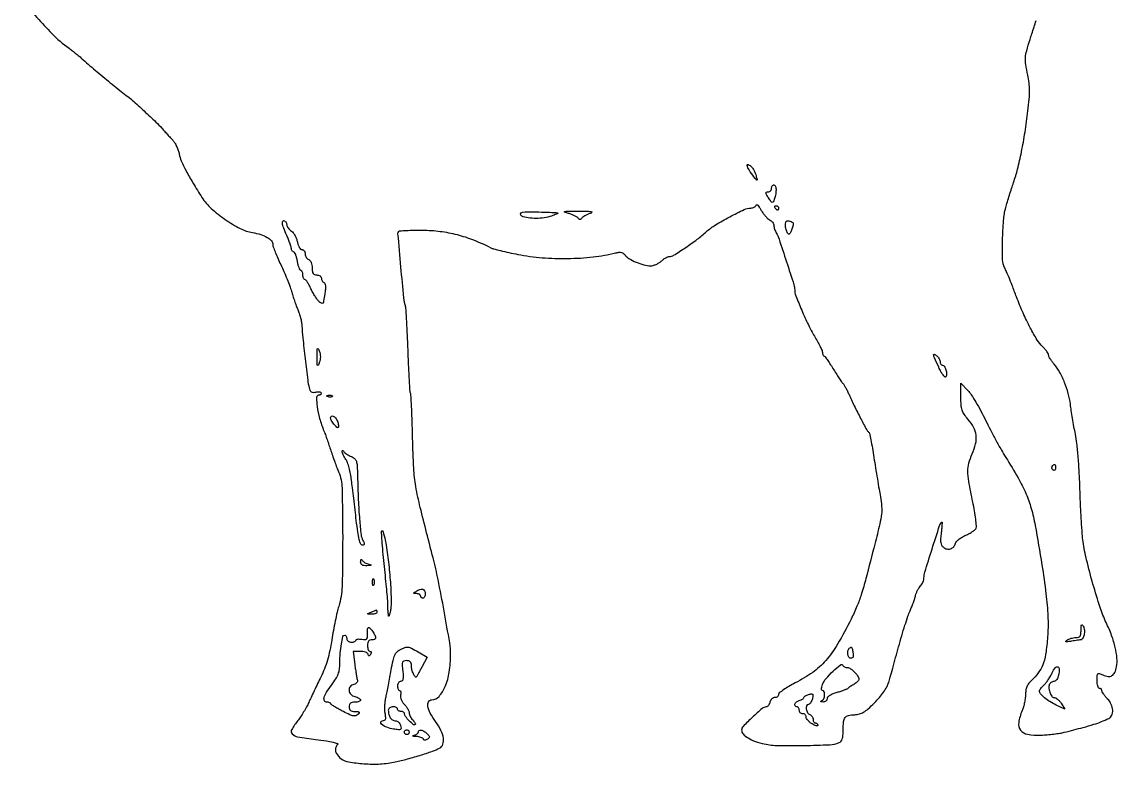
# Model space of a CAD drawing. Extents: x 0 to 622, y 0 to 643.
# Drawn here: x 147.3 to 621.6, y 0.2 to 321.6 of the extents above; entities that cross this region are included whole.
import ezdxf

# ---------------------------------------------------------------- set-up
doc = ezdxf.new("R2010")
doc.units = 0

msp = doc.modelspace()

# ---------------------------------------------------------------- linework, layer by layer
msp.add_lwpolyline([(147.4662, 330.581624, 0.008441), (160.238383, 316.635836, 0.049928), (167.719338, 310.171308, -0.011109), (169.160664, 309.109146, -0.006522), (170.839347, 307.778255, -0.006521), (172.483883, 306.403084, -0.011041), (173.819874, 305.203739, 0.014119), (176.733031, 302.620744, 0.001807), (183.163415, 297.275029, 0.00169), (189.652981, 291.95643, 0.016171), (192.5, 289.78836, -0.02816), (195.059499, 287.740514, -0.003651), (200.238868, 283.026414, -0.003988), (205.339106, 278.239857, -0.022579), (207.917499, 275.548634, 0.002901), (209.061216, 274.256758, 0.002027), (210.36517, 272.812813, 0.002044), (211.62643, 271.438805, 0.00425), (212.623506, 270.379673, -0.054172), (213.48771, 269.255731, -0.02785), (214.327011, 267.688129, -0.027313), (215.019676, 265.960298, -0.036897), (215.440727, 264.331039, 0.058779), (216.342427, 261.380157, 0.017274), (218.399382, 257.105873, 0.014809), (221.363915, 251.839283, 0.008258), (225.266574, 245.598094, 0.063913), (229.285216, 240.855813, 0.033272), (235.354394, 236.011446, 0.033206), (241.864621, 232.102567, 0.079753), (247.198181, 230.363612, -0.036661), (250.714112, 229.543003, -0.0585), (253.529169, 228.287735, -0.076686), (255.377782, 226.763907, -0.184123), (256, 225.131511, 0.084823), (256.169675, 224.138539, 0.008886), (256.995595, 221.919114, 0.010808), (258.091346, 219.295604, 0.008462), (259.389261, 216.496521, -0.009386), (260.777534, 213.48803, -0.007759), (262.146107, 210.233353, -0.007849), (263.30839, 207.208332, -0.020753), (264.014884, 205, 0.010221), (264.60213, 203.021805, 0.00694), (265.347651, 200.79375, 0.006995), (266.12775, 198.66173, 0.013904), (266.815793, 197, -0.02701), (267.427659, 195.40528, -0.017377), (267.970594, 193.5, -0.017468), (268.37291, 191.593043, -0.031148), (268.55001, 190, 0.014151), (268.947169, 184.83471, 0.002877), (269.962313, 175.70956, 0.002078), (271.082022, 166.47789, 0.028517), (271.692477, 163.158535, 0.049437), (272.091525, 162.022091, 0.141719), (272.636668, 161.398082, 0.141636), (273.430969, 161.161235, 0.049358), (274.631364, 161.269863, -0.033521), (275.539111, 161.381038, -0.056472), (276.304213, 161.336633, -0.081265), (276.823645, 161.156989, -0.275588), (277, 160.861328, -0.11535), (276.923181, 160.532778, -0.100434), (276.70625, 160.253015, -0.093418), (276.381878, 160.065246, -0.084813), (276, 160, 0.407231), (274.933277, 158.958471, 0.039726), (275.153412, 154.99694, 0.036096), (276.230279, 149.871287, 0.02821), (278.104049, 144.5, -0.011576), (278.542995, 143.364607, -0.002335), (279.266964, 141.325, -0.002463), (280.086556, 138.943761, -0.002301), (280.901704, 136.5, 0.004457), (281.772855, 133.925381, 0.0035), (282.761574, 131.149605, 0.003539), (283.717346, 128.581293, 0.008691), (284.465759, 126.711422, -0.093825), (285.955624, 119.755564, -0.005669), (286.22496, 98.314864, -0.006776), (285.964051, 77.149878, -0.068921), (284.537029, 68.5, 0.017917), (283.840749, 65.937347, 0.006134), (283.011157, 62.178125, 0.006088), (282.196406, 58.003783, 0.006998), (281.52319, 54, -0.014239), (280.671527, 49.347933, -0.019231), (279.621742, 45.202078, -0.020792), (278.337638, 41.428999, -0.022956), (276.781109, 37.901129, 0.002258), (275.380682, 35.052428, 0.001766), (273.885372, 31.947845, 0.001785), (272.513956, 29.047982, 0.004367), (271.530794, 26.901129, -0.018685), (270.575173, 24.962997, -0.01177), (269.323184, 22.771215, -0.011815), (267.98827, 20.670839, -0.021177), (266.780794, 19.022156, 0.037604), (264.15352, 15.176185, 0.332803), (264.381743, 13.257797, 0.163136), (266.719952, 12.021365, 0.010345), (274.51034, 10.905218, -0.006569), (279.163908, 10.27432, -0.022288), (282.169984, 9.688527, -0.036524), (283.903738, 9.13308, -0.537614), (284.01034, 8.61034, 0.105792), (283.227197, 7.400809, 0.131943), (283.092154, 6.073993, 0.105433), (283.652445, 4.633835, 0.051114), (284.905858, 3.094142, 0.145846), (288.078549, 1.378363, 0.029333), (294.498984, 0.424747, 0.031137), (301.753049, 0.232126, 0.041198), (308.312616, 1.01013, 0.014799), (313.581446, 2.243785, 0.009552), (319.608047, 3.968263, 0.00871), (325.134919, 5.770538, 0.03971), (328.231007, 7.123631, 0.191238), (329.640079, 8.7915, 0.11897), (329.864921, 11.376919, 0.078344), (328.803282, 14.732115, 0.038828), (326.5, 18.57078, -0.030924), (324.18061, 22.301492, -0.078038), (323.121463, 25.308712, -0.16793), (323.40762, 27.203616, -0.27384), (324.75, 28.033269, 0.210369), (327.958214, 29.519015, 0.081312), (330.619767, 33.762948, 0.060714), (332.408826, 40.065348, 0.038848), (333, 47.662668, 0.041888), (332.575194, 52.724556, 0.003114), (330.177347, 66.3915, 0.004682), (327.550216, 80.105452, 0.01365), (325.390793, 89.5, -0.001858), (319.832517, 111.311932, -0.019088), (317.914881, 120.41465, -0.029079), (317.033273, 128.301718, -0.00723), (316.530362, 141.285125, 0.002162), (316.322995, 148.538563, 0.0034), (316.075555, 154.767216, 0.000913), (315.813351, 160.188185, 0.126523), (315.622067, 160.802492, -0.123413), (315.427698, 161.4135, -0.001022), (315.123017, 166.45516, -0.003567), (314.825494, 172.263351, -0.00228), (314.558668, 179.017366, 0.002003), (314.29349, 185.825105, 0.002946), (314.001254, 191.805101, 0.001386), (313.708517, 196.891218, 0.05462), (313.518877, 198, -0.044872), (312.739241, 202.079276, -0.002316), (311.472785, 215.437225, -0.000635), (310.18908, 229.884017, -0.222188), (310.554662, 230.88579, -0.18058), (311.090467, 231.129124, -0.004449), (313.83024, 231.293958, -0.00907), (317.089924, 231.40174, -0.005983), (320.839961, 231.41279, -0.029004), (328.467449, 230.900901, -0.0318), (335.748938, 229.511247, -0.031002), (342.954668, 227.170106, -0.025111), (350.357169, 223.807926, 0.053756), (351.57494, 223.336802, 0.005448), (354.58523, 222.565472, 0.006771), (358.204857, 221.731705, 0.005345), (362.142627, 220.924598, 0.027939), (372.606923, 219.496763, 0.023804), (383.743637, 219.138612, 0.024168), (394.64813, 219.835009, 0.032317), (404.406322, 221.577607, -0.034185), (405.847904, 221.829495, -0.081522), (406.929833, 221.766624, -0.102207), (407.782007, 221.381525, -0.077978), (408.508807, 220.657069, 0.102372), (410.223821, 219.105539, 0.032736), (413.311446, 217.552986, 0.033371), (416.703553, 216.376899, 0.066856), (419.509695, 216, 0.063203), (420.6516, 216.144922, 0.037084), (421.958142, 216.5875, 0.036514), (423.219733, 217.234288, 0.050867), (424.230375, 218, -0.028652), (425.152637, 218.765428, -0.029485), (426.147869, 219.4125, -0.030853), (427.073127, 219.866155, -0.098863), (427.743431, 220, 0.141027), (429.58173, 220.529022, 0.007837), (434.636449, 223.812522, 0.01316), (439.786168, 227.474048, 0.022711), (443.840889, 230.819275, -0.047393), (447.65264, 233.660319, -0.014741), (453.870092, 237.18984, -0.011313), (460.184277, 240.351377, -0.110847), (463.074088, 241, 0.06601), (463.778188, 241.093363, 0.064262), (464.440557, 241.367188, 0.069567), (464.962977, 241.772025, 0.112202), (465.255469, 242.25, -0.373739), (465.56443, 242.430936, -0.143349), (466.044619, 242.186833, -0.059541), (466.677248, 241.430844, -0.024774), (467.349152, 240.279644, 0.030706), (468.135286, 238.968677, 0.026375), (469.114143, 237.692475, 0.027243), (470.129365, 236.627546, 0.065951), (471.01035, 235.994461, -0.052729), (471.771375, 235.477431, -0.051245), (472.41554, 234.80815, -0.055614), (472.855484, 234.095015, -0.110863), (473, 233.451247, 0.051141), (473.070786, 232.760989, 0.024465), (473.294427, 231.897061, 0.023956), (473.61852, 231.009557, 0.031378), (474.002304, 230.236431, -0.050071), (475.224439, 227.524841, -0.002241), (478.446332, 217.766621, -0.001592), (481.677149, 207.723459, -0.077166), (482, 205.643998, 0.092508), (482.485221, 203.043861, 0.008013), (485.027353, 196.770587, 0.011524), (487.924588, 190.353347, 0.023726), (490.539335, 185.504695, -0.009205), (491.864717, 183.209093, -0.012114), (492.98343, 181.065317, -0.009642), (493.83318, 179.248364, -0.104926), (494, 178.462179, 0.056255), (494.058718, 177.941941, 0.056689), (494.231895, 177.449307, 0.06233), (494.487209, 177.056017, 0.118288), (494.789428, 176.833333, -0.132886), (495.233096, 176.48632, -0.006655), (496.32856, 174.982292, -0.010311), (497.582871, 173.131334, -0.007247), (498.920467, 171, 0.004528), (500.249424, 168.856631, 0.006348), (501.477604, 166.96875, 0.003953), (502.539704, 165.407485, 0.081473), (502.933142, 165, -0.09865), (503.282868, 164.612173, -0.008895), (503.934747, 163.471875, -0.011283), (504.66356, 162.068447, -0.008581), (505.400514, 160.5, 0.007876), (507.828633, 155.313276, 0.006672), (510.553297, 149.908416, 0.002752), (513.203547, 144.888823, 0.119118), (513.996418, 144, -0.187552), (514.331187, 143.505087, -0.003944), (514.976986, 140.5625, -0.008599), (515.653999, 137.060302, -0.005619), (516.319752, 133, 0.001519), (517.019175, 128.503768, 0.001224), (517.79748, 123.675, 0.001236), (518.538277, 119.218613, 0.003174), (519.102531, 116, -0.024556), (519.658095, 111.776553, -0.04942), (519.600802, 108.420134, -0.029339), (518.852467, 104.174993, -0.004086), (516.717407, 95.5, -0.001679), (512.861249, 80.575573, -0.0126), (510.833562, 73.561181, -0.023357), (508.980938, 68.53756, -0.015579), (506.417235, 62.964761, -0.016892), (500.523053, 52.074967, -0.0472), (495.453068, 45.036198, -0.057958), (489.799017, 39.910098, -0.037651), (482.25, 35.329299, 0.013544), (479.472136, 33.821725, 0.020017), (477.129687, 32.338914, 0.015841), (475.335187, 31.013807, 0.229681), (475, 30.322621, -0.119735), (474.87744, 29.81816, -0.100685), (474.531874, 29.38852, -0.092036), (474.015048, 29.099984, -0.081587), (473.40638, 29, 0.114309), (472.758114, 28.849832, 0.075597), (472.127252, 28.4125, 0.069688), (471.608997, 27.764455, 0.070024), (471.289749, 27, -0.049301), (471.005657, 26.231997, -0.057371), (470.587445, 25.575837, -0.066488), (470.105619, 25.121576, -0.148109), (469.633369, 24.960295, 0.171495), (467.918204, 24.285745, 0.010148), (463.711045, 20.485029, 0.009431), (459.633788, 16.500933, 0.197015), (459, 14.954886, 0.191724), (459.683507, 13.237882, 0.066027), (461.798259, 11.52345, 0.052105), (464.956066, 10.016495, 0.034105), (468.84369, 8.928189, 0.046509), (474.929588, 8.244822, 0.009011), (486.006634, 8.235459, 0.006789), (497.192895, 8.57959, 0.08783), (501.25, 9.484888, 0.121179), (502.076042, 10.09471, 0.094325), (502.618529, 11.074679, 0.059554), (502.920819, 12.577316, 0.019067), (503.015313, 14.856989, -0.022666), (503.196059, 18.571483, -0.136692), (503.879884, 20.357579, -0.181985), (505.281897, 21.263007, -0.047012), (508, 21.589196, 0.06134), (510.001695, 21.887641, 0.067025), (511.807363, 22.660413, 0.046719), (513.808327, 24.124265, 0.014348), (516.539989, 26.687841, 0.020898), (518.696475, 29.018291, 0.024714), (520.526238, 31.398255, 0.027125), (521.915693, 33.655474, 0.053643), (522.715265, 35.598645, 0.002279), (523.344969, 37.799939, 0.000456), (524.446575, 41.732102, 0.000482), (525.720142, 46.311128, 0.00045), (527.014853, 51, -0.004908), (528.35674, 55.696097, -0.005127), (529.771863, 60.296875, -0.004937), (531.074212, 64.246314, -0.02246), (531.956934, 66.5, 0.009935), (532.684083, 68.227787, 0.007997), (533.398771, 70.112271, 0.008097), (534.003076, 71.874794, 0.020445), (534.368859, 73.180073, -0.034289), (534.721348, 74.315979, -0.025623), (535.256907, 75.513058, -0.026136), (535.881356, 76.593201, -0.052289), (536.501501, 77.358644, 0.056155), (537.075247, 78.078086, 0.038803), (537.559816, 79.001075, 0.039121), (537.890802, 79.974755, 0.06245), (538, 80.845623, -0.074901), (538.369154, 83.296091, -0.00221), (541.491976, 93.268805, -0.0016), (544.764648, 103.447385, -0.111101), (545.675268, 104.981868, -0.675371), (545.821281, 104.924547, -0.013805), (545.800886, 103.84602, -0.014156), (545.687509, 102.333633, -0.007187), (545.463779, 100.438485, 0.015106), (545.198643, 97.839813, 0.054004), (545.259404, 96.17297, 0.086555), (545.641727, 95.007648, 0.0974), (546.385843, 94.094742, 0.119224), (547.894361, 93.355979, 0.133349), (549.507364, 93.431951, 0.133201), (550.861722, 94.313566, 0.118838), (551.656901, 95.795991, -0.125757), (552.102043, 96.599363, -0.03655), (553.15419, 97.563059, -0.03423), (554.542795, 98.51315, -0.030707), (556.098237, 99.303687, 0.022791), (557.659298, 100.066251, 0.026564), (559.063827, 100.933355, 0.027016), (560.155112, 101.780698, 0.123154), (560.612911, 102.433647, 0.117329), (560.742452, 103.403239, 0.007218), (560.405444, 106.315457, 0.010405), (559.876707, 109.80318, 0.007502), (559.147835, 113.670903, -0.00611), (557.436528, 122.615011, -0.041089), (557.0096, 127.109894, -0.070532), (557.450633, 130.529435, -0.038926), (558.886116, 134.5, 0.048321), (560.372483, 138.86569, 0.088334), (560.580065, 142.610294, 0.09263), (559.486776, 146.07618, 0.057623), (557.053638, 149.591691, -0.029765), (555.391902, 151.728309, -0.073129), (554.518967, 153.510283, -0.06124), (554.113137, 155.652968, -0.016216), (554, 159.140551), (554, 165.211511), (557.007798, 161.991652, -0.042714), (558.465731, 160.136157, -0.010858), (560.49773, 156.887082, -0.01099), (562.664041, 153.061073, -0.010923), (564.664702, 149.135897, 0.006893), (566.745318, 144.971226, 0.005099), (569.156505, 140.42117, 0.005154), (571.522628, 136.169227, 0.011531), (573.427414, 133, -0.011365), (578.760214, 124.133818, -0.027702), (582.167321, 117.315137, -0.033002), (584.443312, 110.921997, -0.023947), (586.152538, 103.560718, -0.004732), (589.092464, 86.515798, -0.011618), (590.84258, 73.923851, -0.01562), (591.658805, 64.186653, -0.030105), (591.597803, 56.364389, -0.014306), (590.873048, 48.885063, -0.047615), (589.794995, 44.07244, -0.067574), (588.073348, 40.512629, -0.056744), (585.374906, 37.300983, 0.027031), (583.71554, 35.548452, 0.060652), (582.708675, 34.021314, 0.069434), (582.177098, 32.4337, 0.046145), (582, 30.518864, -0.032917), (581.892473, 28.887321, -0.018633), (581.559375, 26.933735, -0.01854), (581.07484, 24.981006, -0.028879), (580.5, 23.345757, 0.058882), (579.023505, 18.175099, 0.207538), (579.855819, 14.898346, 0.190851), (582.896709, 13.09361, 0.049414), (588.691876, 12.747205, 0.010975), (591.38876, 12.911905, 0.009012), (594.25972, 13.20277, 0.009126), (596.888752, 13.565874, 0.023726), (598.759983, 13.950924, 0.002266), (606.951171, 16.085418, 0.010899), (611.581027, 17.422993, 0.018315), (614.88165, 18.589313, 0.019829), (618, 19.966752, 0.172038), (619.356292, 21.353056, 0.122513), (619.769985, 23.505245, 0.097786), (619.131807, 26.01648, 0.076045), (617.547397, 28.354357, -0.015873), (616.571961, 29.476284, -0.020155), (615.748298, 30.574233, -0.018573), (615.141581, 31.528816, -0.133034), (615, 32.051522, 0.104576), (614.92347, 32.413426, 0.099084), (614.70625, 32.721385, 0.096548), (614.38172, 32.927782, 0.093764), (614, 33, -0.27681), (613.61437, 33.231209, -0.052718), (613.29375, 34.021827, -0.04282), (613.072549, 35.145676, -0.027195), (613, 36.478561, -0.011705), (613.050912, 38.65303, -0.190419), (613.345313, 39.306733, -0.281984), (613.940287, 39.440791, -0.024867), (615.43623, 38.847102, 0.069366), (617.732437, 38.164345, 0.171947), (619.431625, 38.491237, 0.158395), (620.635511, 39.847381, 0.056653), (621.405845, 42.349805, 0.068582), (621.585917, 46.059938, 0.035514), (620.847579, 50.651183, 0.030856), (619.278855, 55.86733, 0.021917), (616.912931, 61.5, -0.031133), (614.306227, 68.040782, -0.009675), (611.201792, 78.16099, -0.009969), (608.442657, 88.6019, -0.023569), (606.913135, 96.5, -0.017366), (606.546483, 99.837132, -0.003801), (606.159102, 105.601566, -0.003953), (605.81428, 112.279084, -0.003785), (605.569324, 119.058524, 0.006903), (605.27755, 125.943814, 0.006553), (604.792276, 132.938915, 0.006522), (604.201402, 139.112939, 0.022892), (603.587995, 143.058524, -0.004816), (602.96147, 146.309655, -0.003525), (602.326288, 149.929691, -0.003561), (601.773195, 153.367399, -0.007871), (601.411172, 156, 0.035222), (600.498007, 160.714299, 0.031092), (598.904502, 165.460617, 0.031974), (596.803351, 169.810327, 0.045898), (594.368331, 173.326725, -0.018367), (593.460399, 174.494992, -0.021543), (592.690622, 175.667749, -0.021078), (592.131878, 176.701258, -0.110128), (591.982723, 177.326725, 0.126224), (591.818099, 177.93132, 0.026023), (591.218257, 178.869222, 0.025832), (590.386168, 179.91373, 0.021814), (589.404547, 180.930202, -0.065713), (587.055044, 183.833597, -0.01632), (584.028886, 189.162471, -0.01619), (580.898225, 195.619491, -0.014534), (578.069896, 202.5, 0.001609), (576.171953, 207.479392, 0.004835), (574.832566, 210.86174, 0.006973), (573.788517, 213.326583, 0.013995), (572.883329, 215.236431, -0.112694), (572.046346, 218.567845, -0.010622), (572.042433, 227.052238, -0.014198), (572.46367, 235.611417, -0.046231), (573.422991, 241.20121, -0.006288), (574.107202, 243.626814, -0.003523), (574.996806, 246.559105, -0.003514), (575.937536, 249.50978, -0.005717), (576.782417, 252, 0.023236), (578.532499, 257.820784, 0.011741), (580.220381, 265.294361, 0.010693), (581.755437, 273.863628, 0.008724), (583.041124, 283.092338, 0.009218), (583.565546, 288.188723, 0.022902), (583.709127, 291.935009, 0.028269), (583.501377, 295.176081, 0.023303), (582.925038, 298.592338, -0.015773), (582.094924, 303.098245, -0.05403), (581.968025, 306.069149, -0.050043), (582.475811, 309.113596, -0.012185), (583.932069, 314, 0.000348), (584.735051, 316.47845, 0.000215), (585.67555, 319.39255, 0.000216), (586.602116, 322.271969, 0.000389)], format="xyb")
for points in [[(463.390617, 258.75, -0.055296), (463.914196, 258.094561, -0.024774), (464.457226, 257.132812, -0.024161), (464.936319, 256.048808, -0.030153), (465.269452, 255, -0.002649), (465.688194, 253.30333, -0.336054), (465.606006, 253.115119, -0.370432), (465.414827, 253.153643, -0.00286), (464.376989, 254.5, -0.019668), (462.280187, 257.489484, -0.086283), (461.443164, 259.468184, -0.642276), (461.919267, 259.835402, -0.075502)], [(473.929715, 248.75, -0.024496), (473.84951, 247.75221, -0.015964), (473.664079, 246.611279, -0.016063), (473.411226, 245.507357, -0.029293), (473.124123, 244.628824, -0.03537), (472.642512, 243.619311, -0.351403), (472.23585, 243.457309, -0.16536), (471.73963, 243.814949, -0.009625), (470.671355, 245.378824, -0.010365), (469.735008, 246.874612, -0.116662), (469.525256, 247.537839, -0.342424), (469.753105, 247.881259, -0.081477), (470.476947, 248, 0.097491), (471.058237, 248.114428, 0.097567), (471.552603, 248.440625, 0.0983), (471.883642, 248.927576, 0.100608), (472, 249.5, -0.064853), (472.074694, 250.073457, -0.082425), (472.29375, 250.559375, -0.098894), (472.618646, 250.884432, -0.148195), (473, 251, -0.213708), (473.376898, 250.831198, -0.084397), (473.685604, 250.339063, -0.063338), (473.883324, 249.611453, -0.042539)], [(475, 241, -0.042167), (474.967655, 240.617151, -0.061769), (474.870461, 240.29375, -0.081139), (474.727648, 240.07446, -0.210953), (474.559017, 240, -0.151918), (474.34829, 240.065539, -0.038439), (474.066025, 240.29375, -0.035638), (473.768994, 240.617226, -0.029505), (473.5, 241, -0.082592), (473.343488, 241.3821, -0.161196), (473.3746, 241.70625, -0.182303), (473.586039, 241.921712, -0.108972), (473.940983, 242, -0.093332), (474.345238, 241.923877, -0.09642), (474.688914, 241.70625, -0.099167), (474.918938, 241.381556, -0.105053)], [(378, 239.035735, -0.020038), (379.262397, 238.922525, -0.603375), (379.350061, 238.686401, -0.120765), (378.852998, 238.346249, -0.004309), (376.664789, 237.544651, -0.049291), (373.566703, 236.773274, -0.03555), (370.012637, 236.508184, -0.036106), (366.553343, 236.746561, -0.061295), (363.755744, 237.501026, -0.365598), (363.270228, 238.424714, -0.322093), (364.101443, 239.169376, -0.033082), (368.988053, 239.370765, -0.006105)], [(393.366247, 238.638805, 0.024243), (392.214004, 238.198552, 0.024984), (391.121647, 237.652711, 0.02571), (390.227635, 237.086259, 0.089293), (389.75, 236.600056, -0.059505), (389.365083, 236.158761, -0.179115), (389, 236.012862, -0.184128), (388.63482, 236.141407, -0.063344), (388.25, 236.561471, 0.101372), (387.741953, 237.038215, 0.022393), (386.692187, 237.620993, 0.022405), (385.39489, 238.195992, 0.019923), (384, 238.677779, -0.024212), (382.367468, 239.257357, -0.73366), (382.39181, 239.544138, -0.055474), (383.645584, 239.681803, -0.002097), (388.366247, 239.655057, -0.003542), (392.539191, 239.58435, -0.044152), (394.110258, 239.407218, -0.635963), (394.188545, 239.083655, -0.089943)], [(262, 233.661742, 0.119436), (262.137787, 233.09315, 0.042125), (262.586176, 232.377468, 0.038912), (263.231916, 231.643703, 0.03672), (263.995492, 231.003249, -0.073372), (264.804977, 230.216738, -0.03703), (265.585699, 229.02324, -0.035778), (266.224159, 227.644713, -0.044219), (266.606783, 226.28249, 0.037555), (266.945959, 225.010158, 0.053208), (267.446693, 223.951783, 0.066001), (268.028441, 223.232442, 0.192047), (268.611291, 223, -0.135241), (269.140863, 222.854092, -0.100379), (269.592067, 222.443928, -0.086876), (269.895736, 221.8304, -0.071694), (270, 221.106989, 0.07271), (270.112085, 220.340293, 0.064008), (270.440625, 219.600966, 0.066864), (270.926463, 218.999607, 0.098143), (271.5, 218.638374, -0.136118), (272.098439, 218.195612, -0.067387), (272.578824, 217.373225, -0.056447), (272.894423, 216.28116, -0.042163), (273, 215.031385, 0.030056), (273.091518, 213.510297, 0.116275), (273.414941, 212.628923, 0.167013), (274.022665, 212.160553, 0.081591), (275, 212, -0.069108), (275.764413, 211.89384, -0.085282), (276.4125, 211.583854, -0.099962), (276.845831, 211.123562, -0.139896), (277, 210.583333, 0.071578), (277.081849, 210.01452, 0.066335), (277.32138, 209.475686, 0.070331), (277.675821, 209.047289, 0.104733), (278.094061, 208.80198, -0.238704), (278.532064, 208.359583, -0.059546), (278.733048, 207.330169, -0.040051), (278.723496, 205.78851, -0.01565), (278.47362, 203.672656, -0.006808), (277.991537, 200.731503, -0.120605), (277.60536, 199.85768, -0.373769), (277.0416, 199.743851, -0.054908), (276.018069, 200.483648, -0.049839), (275.226774, 201.357892, -0.01726), (274.262527, 202.76273, -0.016951), (273.299897, 204.394025, -0.018897), (272.486635, 206.029638, 0.016587), (271.739061, 207.550721, 0.024145), (270.97304, 208.833706, 0.02149), (270.272566, 209.795413, 0.228432), (269.848126, 210, -0.217184), (269.523633, 210.147927, -0.078729), (269.249137, 210.5875, -0.059865), (269.062126, 211.234224, -0.040497), (269, 212, 0.041684), (268.936052, 212.765721, 0.061224), (268.743794, 213.4125, 0.080461), (268.461382, 213.851353, 0.212727), (268.127808, 214, -0.277998), (267.751769, 214.226587, -0.031218), (267.323933, 215.175, -0.030734), (266.924325, 216.467237, -0.019977), (266.615991, 218, 0.022653), (266.299157, 219.532563, 0.034344), (265.873976, 220.825, 0.037096), (265.410249, 221.759462, 0.264949), (264.988182, 222, -0.139483), (264.611351, 222.107209, -0.100004), (264.290279, 222.408546, -0.085424), (264.074064, 222.859232, -0.069331), (264, 223.390796, 0.071182), (263.886824, 224.181748, 0.01177), (263.418951, 225.653562, 0.012721), (262.779258, 227.369866, 0.010943), (262.021962, 229.140796, -0.015031), (260.694147, 232.317464, -0.051675), (260.114796, 234.472719, -0.201086), (260.332178, 235.370593, -0.390729), (261, 235.5, -0.076663), (261.382634, 235.17337, -0.053287), (261.70625, 234.705073, -0.0529), (261.925984, 234.174318, -0.071828)], [(480.783644, 231.809206, -0.018171), (480.235625, 230.403661, -0.111929), (479.780413, 229.780684, -0.310326), (479.341932, 229.730026, -0.13052), (478.883892, 230.153627, -0.054303), (478.555241, 230.823066, -0.026206), (478.276774, 231.73794, -0.025625), (478.083692, 232.732098, -0.033385), (478.015313, 233.65638, -0.045692), (478.102092, 234.684345, -0.171252), (478.416256, 235.239781, -0.188398), (478.987093, 235.444535, -0.056998), (479.915065, 235.31196, -0.062853), (480.8992, 234.917377, -0.208147), (481.314194, 234.375429, -0.126804), (481.306218, 233.507914, -0.018496)], [(276.107508, 174.085682, -0.022452), (275.581464, 172.830504, -0.654999), (275.322704, 172.838457, -0.091161), (275.171096, 173.592209, -0.003389), (275.142334, 176.5, -0.004038), (275.156282, 179.3105, -0.084935), (275.307797, 180.131467, -0.640411), (275.58179, 180.153328, -0.032736), (276.091947, 179.085682, -0.049177), (276.436777, 177.895619, -0.045192), (276.555705, 176.62649, -0.04448), (276.44479, 175.336779, -0.044348)], [(545, 174.377555, 0.065907), (545.069718, 173.850944, 0.083161), (545.273955, 173.404657, 0.099207), (545.576963, 173.106157, 0.14606), (545.932612, 173, -0.261543), (546.791801, 172.517569, -0.0637), (547.480078, 170.977632, -0.061144), (547.786796, 169.200953, -0.151746), (547.460696, 167.936405, -0.464793), (547.039538, 167.874024, -0.051213), (546.284771, 168.691829, -0.034719), (545.36328, 170.118195, -0.01758), (544.396149, 172.026753, -0.003274), (542.555032, 176.069807, -0.060696), (542.141293, 177.409569, -0.607988), (542.462295, 177.656921, -0.064266), (543.5, 177, -0.048188), (544.073942, 176.421878, -0.041499), (544.559375, 175.71614, -0.04354), (544.892217, 174.995234, -0.086594)], [(281.729167, 159.395833, -0.126455), (281.402231, 159.202593, -0.060344), (280.916927, 159.123424, -0.05415), (280.359369, 159.160852, -0.051402), (279.8125, 159.316886, -0.054073), (279.395823, 159.538436, -0.470617), (279.37858, 159.720685, -0.168741), (279.670344, 159.862007, -0.018894), (280.416667, 159.921053, -0.028489), (281.112848, 159.910055, -0.077125), (281.592839, 159.799335, -0.208169), (281.77538, 159.614691, -0.296942)], [(283.915664, 148.75, -0.02369), (284.207607, 147.851942, -0.03186), (284.380183, 147.014524, -0.033071), (284.430407, 146.331683, -0.191862), (284.301679, 146.001572, -0.426466), (283.711546, 145.993521, -0.027704), (282.452771, 147.420588, -0.030963), (281.313497, 149.066293, -0.136746), (281, 150.19113, -0.256948), (281.37817, 150.878434, -0.261696), (282.155473, 150.919558, -0.114566), (283.17055, 150.086561, -0.07358)], [(290, 133.369873, -0.079531), (291.398537, 132.483769, -0.136582), (292.144672, 131.334495, -0.063352), (292.497739, 129.369808, -0.007372), (292.661179, 124.897542, 0.005497), (292.998166, 114.620541, 0.009743), (293.534056, 106.160387, 0.008187), (294.192458, 99.539568, 0.094254), (294.970198, 97.055685, -0.020676), (295.475924, 96.008892, -0.13108), (295.562364, 95.429244, -0.275524), (295.321932, 95.113198, -0.095979), (294.737664, 95, -0.311715), (294.046015, 95.4776, -0.031077), (293.418754, 97.505474, -0.023276), (292.795343, 100.724309, -0.006712), (292.131443, 105.75, 0.000113), (291.585094, 110.35295, 0.000091), (290.99638, 115.295611, 0.000092), (290.451384, 119.857009, 0.000237), (290.055743, 123.149953, 0.017883), (289.629068, 125.866166, 0.018203), (289.011334, 128.528732, 0.01831), (288.307118, 130.797299, 0.068458), (287.62678, 132.122459, -0.019286), (287.00519, 133.087023, -0.021384), (286.482365, 134.064589, -0.02134), (286.11073, 134.929848, -0.09476), (286.015313, 135.472506, -0.048859), (286.061751, 135.883392, -0.353976), (286.205697, 135.999841, -0.215276), (286.424705, 135.900903, -0.025441), (286.765313, 135.47233, 0.071999), (287.213423, 135.005003, 0.021574), (288.018561, 134.430819, 0.021142), (288.989052, 133.856863, 0.021447)], [(595, 128.440983, -0.067432), (594.925389, 127.890269, -0.140899), (594.701458, 127.524436, -0.190788), (594.36964, 127.397824, -0.136093), (593.983688, 127.510081, -0.090427), (593.639411, 127.820631, -0.095498), (593.434921, 128.22714, -0.099685), (593.401101, 128.665803, -0.108373), (593.542705, 129.069098, -0.050477), (594.13314, 129.838655, -0.315493), (594.592818, 129.933879, -0.25701), (594.914842, 129.519563, -0.039415)], [(306.809462, 80, -0.00807), (307.0671, 75.760041, -0.009253), (307.172785, 71.703125, -0.0085), (307.140278, 68.267312, -0.051253), (306.911243, 66.5, -0.001897), (306.432069, 64.499399, -0.216926), (306.269034, 64.291961, -0.523948), (306.126215, 64.367734, -0.003543), (305.944827, 66, -0.007565), (305.850739, 67.060885, -0.006464), (305.782987, 68.18126, -0.006524), (305.747851, 69.201547, -0.018394), (305.758843, 69.914927, 0.034578), (305.741906, 70.914626, 0.001223), (305.400821, 74.75796, 0.002261), (304.965922, 79.29887, 0.00158), (304.436256, 84.414927, -0.003082), (303.907005, 89.681354, -0.003607), (303.471742, 94.684385, -0.003189), (303.161388, 98.917256, -0.021998), (303.113845, 101, -0.843933), (303.673359, 101.083252, -0.035611), (304.669958, 97.103816, -0.012573), (305.936116, 88.672139, -0.01177)], [(297.5, 86.731684, -0.012082), (298.459603, 86.467147, -0.599795), (298.490273, 86.313563, -0.157827), (298.175004, 86.189723, -0.004766), (296.75, 86.116001, -0.035092), (295.450819, 86.152386, -0.110555), (294.627805, 86.423636, -0.160284), (294.172668, 86.948522, -0.101656), (294.015313, 87.75, -0.027028), (294.059459, 88.452129, -0.194031), (294.21911, 88.744274, -0.374523), (294.452355, 88.737428, -0.062581), (294.765313, 88.365682, 0.078969), (295.188656, 87.894871, 0.035575), (295.871686, 87.417789, 0.034086), (296.680441, 87.00652, 0.039387)], [(299.662281, 77.75, -0.174857), (299.474999, 77.540618, -0.447206), (299.306058, 77.601562, -0.078554), (299.189089, 78.10856, -0.017491), (299.157895, 79, -0.017491), (299.189089, 79.89144, -0.078554), (299.306058, 80.398438, -0.447206), (299.474999, 80.459382, -0.174857), (299.662281, 80.25, -0.057986), (299.818615, 79.679992, -0.037979), (299.87034, 79, -0.037979), (299.818615, 78.320008, -0.057986)], [(322, 74, -0.048028), (321.926307, 73.234582, -0.068025), (321.70625, 72.5875, -0.088204), (321.381882, 72.151477, -0.191087), (321, 72, -0.099038), (320.618362, 72.076342, -0.097945), (320.29375, 72.29375, -0.097945), (320.076342, 72.618362, -0.099038), (320, 73, 0.169824), (319.86614, 73.382749, 0.09332), (319.485937, 73.710748, 0.074289), (318.919429, 73.935321, 0.055145), (318.25, 74.015313, -0.011938), (317.271084, 74.047261, -0.327416), (317.083458, 74.201904, -0.309569), (317.169589, 74.436556, -0.011213), (318, 75, -0.054387), (319.634127, 75.819966, -0.151488), (320.901556, 75.89065, -0.217807), (321.701647, 75.251688, -0.117534)], [(301, 66, -0.213708), (300.831198, 65.623102, -0.084397), (300.339063, 65.314396, -0.063338), (299.611453, 65.116676, -0.042539), (298.75, 65.070285, -0.003386), (297.261086, 65.12689, -0.326773), (297.104278, 65.252774, -0.368608), (297.185338, 65.423348, -0.003751), (298.5, 66, -0.001455), (299.284381, 66.334359, -0.002049), (299.985938, 66.627618, -0.001191), (300.579165, 66.871091, -0.028259), (300.75, 66.929715, -0.352125), (300.846243, 66.888676, -0.057039), (300.926562, 66.685604, -0.042003), (300.982054, 66.378436, -0.023697)], [(300.274569, 55.75, -0.055782), (300.488537, 54.913882, -0.197557), (300.353712, 54.388084, -0.185778), (299.879194, 54.089045, -0.048779), (298.968615, 54, 0.078529), (298.05373, 53.855419, 0.148652), (297.446862, 53.432518, 0.122443), (297.105941, 52.675953, 0.044954), (297, 51.5, 0.040452), (297.077571, 50.542777, 0.059813), (297.311086, 49.734375, 0.078662), (297.653831, 49.184873, 0.217355), (298.059017, 49, -0.140143), (298.400667, 48.902322, -0.191232), (298.588955, 48.647281, -0.138155), (298.582539, 48.259019, -0.065714), (298.375932, 47.799254, -0.027962), (297.980133, 47.232328, -0.230298), (297.705006, 47.098508, -0.280749), (297.468042, 47.242948, -0.038577), (297.233582, 47.799254, 0.175232), (296.868896, 48.260807, 0.054709), (296.060289, 48.647281, 0.047098), (294.991339, 48.911612, 0.03709), (293.801443, 49), (290.769553, 49), (291.47632, 43.343229, 0.005005), (291.780983, 41.088479, 0.006164), (292.112072, 38.992166, 0.005163), (292.429607, 37.240202, 0.044225), (292.648101, 36.47465, -0.168569), (292.664429, 35.971033, -0.109569), (292.372404, 35.460832, -0.085067), (291.808696, 35.020668, -0.059431), (291.056558, 34.725041, 0.158339), (289.484917, 33.718004, 0.194946), (288.971335, 32.06834, 0.177439), (289.742534, 30.406435, 0.135622), (291.5, 29.410644, -0.031538), (292.457251, 29.105107, -0.043524), (293.265625, 28.705595, -0.050787), (293.831931, 28.277325, -0.208396), (294, 27.891592, -0.244542), (293.82203, 27.549469, -0.067322), (293.265625, 27.261905, -0.051811), (292.45759, 27.064983, -0.033892), (291.5, 27, 0.044917), (290.317234, 26.893532, 0.124434), (289.5625, 26.55, 0.149477), (289.142566, 25.935258, 0.07578), (289, 25, 0.076152), (289.143857, 24.060942, 0.151046), (289.567428, 23.446895, 0.123982), (290.331831, 23.105152, 0.043455), (291.539427, 23, -0.016014), (292.87859, 22.957099, -0.186589), (293.345357, 22.741342, -0.350681), (293.381019, 22.364348, -0.042804), (292.831408, 21.664606, -0.134535), (291.945495, 21.119041, -0.120756), (290.865743, 21.071329, -0.05852), (289.285188, 21.583025, -0.010953), (286.541982, 22.914606, -0.008453), (284.586188, 23.95961, -0.011934), (282.883166, 24.960853, -0.008187), (281.507032, 25.846278, -0.142061), (281.166667, 26.25, 0.12921), (280.936478, 26.537453, 0.058488), (280.515104, 26.779688, 0.052342), (279.983289, 26.944374, 0.048968), (279.416667, 27, -0.268606), (278.362935, 27.610096, -0.200051), (278.190143, 28.971377, -0.074549), (279.227654, 31.310636, -0.021427), (281.5, 34.567943, 0.020808), (283.29087, 37.128319, 0.051619), (284.316938, 39.170451, 0.057835), (284.837507, 41.235701, 0.032266), (285.011006, 43.826596, -0.017953), (285.181319, 48.276155, -0.024567), (285.674276, 52.254415, -0.019905), (286.351061, 55.395571, -0.342184), (287.130842, 56, -0.168478), (287.462433, 55.885005, -0.09478), (287.744685, 55.559375, -0.07549), (287.935533, 55.073773, -0.056002), (288, 54.5, 0.130775), (288.153209, 53.924246, 0.10214), (288.583333, 53.4375, 0.08892), (289.230589, 53.111864, 0.072314), (290, 53, 0.041148), (290.765746, 53.063125, 0.060614), (291.4125, 53.253015, 0.079691), (291.85167, 53.531854, 0.214723), (292, 53.861328, -0.285831), (292.183445, 54.156008, -0.076393), (292.734375, 54.329256, -0.053628), (293.541823, 54.365641, -0.031701), (294.5, 54.244751, 0.037947), (295.914257, 54.08422, 0.219127), (296.591429, 54.365959, 0.167165), (296.924383, 55.124068, 0.020643), (297, 56.954851, -0.011569), (297.039692, 58.670114, -0.141998), (297.248786, 59.283802, -0.398708), (297.629995, 59.36168, -0.058573), (298.305954, 58.821429, -0.032699), (298.854372, 58.188695, -0.019697), (299.422941, 57.374107, -0.019688), (299.926324, 56.516174, -0.032327)], [(607.335389, 56.174527, -0.030667), (607.06214, 55.341874, -0.042405), (606.711008, 54.638767, -0.049076), (606.338656, 54.144875, -0.209675), (606.008369, 54, 0.031576), (605.540039, 53.970394, 0.003535), (604.481365, 53.828394, 0.004284), (603.22285, 53.639508, 0.003463), (601.875, 53.415808, -0.007924), (600.194604, 53.152297, -0.098482), (599.552977, 53.188671, -0.555995), (599.478905, 53.425635, -0.060015), (600, 53.900495, -0.055065), (600.73644, 54.311564, -0.029419), (601.720313, 54.659889, -0.028904), (602.778678, 54.900622, -0.039784), (603.75, 54.984687, 0.064583), (604.910881, 55.143303, 0.175876), (605.579145, 55.613327, 0.124704), (605.92452, 56.526716, 0.026012), (606.030409, 58.25, -0.010133), (606.078046, 59.857706, -0.117302), (606.253117, 60.45878, -0.495291), (606.540275, 60.497518, -0.064048), (606.982429, 59.924527, -0.0701), (607.294616, 59.163591, -0.038897), (607.466276, 58.173081, -0.037909), (607.48525, 57.122749, -0.049555)], [(318.984614, 48.766467), (322.865463, 46.532933), (320.703847, 42.516467, -0.001289), (319.852079, 40.943542, -0.001799), (319.081593, 39.541469, -0.001083), (318.425854, 38.364331, -0.023566), (318.216742, 38.02896, -0.498063), (317.651759, 38.00525, -0.063138), (316.890657, 39.212681, -0.045889), (316.24082, 41.023134, -0.061601), (316.015313, 42.75, 0.056827), (315.888768, 43.796497, 0.132703), (315.515137, 44.484125, 0.138709), (314.858855, 44.871779, 0.06456), (313.869948, 45, 0.077824), (312.71885, 44.819743, 0.232566), (312.161052, 44.281375, 0.10417), (312.005073, 43.162561, 0.010793), (312.24711, 40.5, -0.014025), (312.434335, 38.28148, -0.061856), (312.346119, 36.974821, -0.138158), (311.992782, 36.271483, -0.210707), (311.377163, 36, 0.143729), (310.851993, 35.845851, 0.099519), (310.404542, 35.4125, 0.083964), (310.103043, 34.764505, 0.067089), (310, 34, 0.043375), (310.066544, 33.234359, 0.063112), (310.266249, 32.5875, 0.082769), (310.559898, 32.149557, 0.206609), (310.90638, 32, -0.233882), (311.211727, 31.848905, -0.110775), (311.399979, 31.439658, -0.073653), (311.439138, 30.823253, -0.043072), (311.313926, 30.092454, 0.098367), (311.25931, 29.178309, 0.06075), (311.534754, 28.133555, 0.054504), (312.100297, 27.068223, 0.047152), (312.907546, 26.092454, -0.033708), (313.70829, 25.1758, -0.032941), (314.385342, 24.153051, -0.034766), (314.856105, 23.176995, -0.09526), (315, 22.428571, 0.077071), (315.110627, 21.71514, 0.038247), (315.454613, 20.864137, 0.036802), (315.955339, 20.017627, 0.044446), (316.547619, 19.309524, -0.028402), (317.106877, 18.682846, -0.044499), (317.504241, 18.080134, -0.055558), (317.70533, 17.580937, -0.270668), (317.630952, 17.297619, -0.389898), (316.888386, 17.266515, -0.022848), (315.080904, 18.941475, -0.026113), (313.41177, 20.823455, -0.169938), (313, 22, 0.148195), (312.884432, 22.381354, 0.098894), (312.559375, 22.70625, 0.082425), (312.073457, 22.925306, 0.064853), (311.5, 23, -0.064853), (310.926543, 23.074694, -0.082425), (310.440625, 23.29375, -0.098894), (310.115568, 23.618646, -0.148195), (310, 24, 0.191087), (309.848523, 24.381882, 0.088204), (309.4125, 24.70625, 0.068025), (308.765418, 24.926307, 0.048028), (308, 25, 0.069187), (307.235591, 24.893717, 0.085333), (306.5875, 24.5834, 0.099977), (306.154169, 24.122606, 0.139749), (306, 23.581787, 0.056633), (306.209168, 21.741001, 0.088217), (306.832604, 20.275705, 0.110716), (307.795718, 19.338024, 0.138752), (308.990357, 19, -0.10932), (309.710822, 18.840573, -0.075811), (310.407838, 18.377022, -0.070922), (310.976183, 17.689763, -0.073529), (311.321332, 16.879225, -0.047747), (311.513899, 15.68867, -0.3016), (311.223187, 15.182005, -0.146087), (310.430224, 15.042691, -0.011167), (308.257218, 15.345685, -0.052392), (305.414974, 16.118742, -0.069062), (303.071303, 17.424032, -0.28492), (302.691849, 18.403504, -0.36086), (303.410714, 19, 0.08024), (304.319934, 19.146857, 0.220101), (304.782777, 19.581136, 0.125261), (304.896479, 20.420074, 0.020723), (304.640946, 22.045269, -0.042253), (304.474807, 23.510046, -0.019451), (304.494812, 25.431131, -0.019105), (304.673036, 27.462424, -0.025079), (304.998737, 29.295269, 0.006554), (305.45779, 31.418734, 0.002337), (306.059258, 34.462024, 0.002318), (306.688197, 37.807792, 0.002735), (307.251324, 40.979707, -0.010198), (308.038776, 45.060351, -0.049074), (308.757609, 47.311417, -0.087143), (309.67697, 48.711569, -0.0871), (311.018533, 49.714965, -0.026722), (313.184511, 50.669226, -0.120595), (314.546414, 50.835546, -0.089903), (316.026922, 50.381084, -0.011269)], [(507.244751, 48.5, -0.034745), (507.377818, 47.391041, -0.097718), (507.265536, 46.621346, -0.160129), (506.917994, 46.170978, -0.150112), (506.361328, 46, -0.255294), (505.522085, 46.458383, -0.103371), (505.0414, 47.716454, -0.089537), (505.070965, 49.221385, -0.147853), (505.666667, 50.333333, -0.046295), (506.291671, 50.8522, -0.382246), (506.628337, 50.808231, -0.124995), (506.875317, 50.312246, -0.006108)], [(504.716038, 42, -0.159441), (506.230078, 41.504607, -0.046978), (508.079764, 39.861489, -0.04619), (509.552378, 37.957248, -0.225643), (509.713835, 36.641506, -0.096991), (509.455251, 36.184733, -0.030925), (508.908727, 35.621494, -0.029546), (508.207654, 35.055082, -0.029004), (507.440481, 34.571443, 0.009731), (506.660916, 34.120989, 0.01066), (505.923141, 33.65356, 0.010156), (505.310111, 33.228411, 0.051324), (505, 32.951315, -0.110189), (504.612876, 32.679421, -0.008099), (503.398438, 32.199128, -0.010968), (501.914329, 31.676687, -0.008086), (500.25, 31.161174, 0.026817), (498.54802, 30.563288, 0.043714), (497.190409, 29.858543, 0.054291), (496.277914, 29.128663, 0.1995), (496, 28.459858, -0.120901), (495.864904, 27.90932, -0.10576), (495.485937, 27.452024, -0.096231), (494.918338, 27.159274, -0.082535), (494.25, 27.078947, -0.021021), (493.583427, 27.137165, -0.185333), (493.327933, 27.275306, -0.449116), (493.351958, 27.45138, -0.051902), (493.75, 27.662281, 0.197592), (494.599258, 28.491873, 0.086137), (494.973213, 30.053049, 0.102023), (494.772996, 31.472924, 0.316849), (494.024751, 32, -0.274662), (493.692825, 32.197212, -0.129529), (493.569481, 32.699143, -0.064113), (493.69103, 33.533217, -0.022643), (494.069447, 34.68266, -0.087388), (495.574761, 37.207311, -0.026362), (498.678841, 40.442624, -0.021549), (501.858818, 43.177528, -0.509303), (502.833333, 42.902651, 0.128607), (503.074631, 42.557082, 0.06468), (503.523878, 42.265154, 0.057695), (504.098704, 42.067102, 0.054188)], [(596.306497, 38.75, -0.043849), (596.002273, 37.697645, -0.05672), (595.536324, 36.807812, -0.068681), (594.989066, 36.199784, -0.177016), (594.44244, 36, 0.070155), (593.887402, 35.921737, 0.052708), (593.315212, 35.689555, 0.05337), (592.812577, 35.347572, 0.078447), (592.464874, 34.943165, 0.154597), (592.086722, 33.442234, 0.063946), (592.481813, 31.361832, 0.066852), (593.344525, 29.570857, 0.252253), (594.404042, 29, -0.131412), (595.041418, 28.829538, -0.042714), (595.848465, 28.26784, -0.039164), (596.677373, 27.461346, -0.035208), (597.403101, 26.507542), (599.036223, 24.015084), (595.29897, 25.757542, -0.0292), (592.553016, 27.23868, -0.03554), (590.182471, 28.945724, -0.037493), (588.47036, 30.606212, -0.183456), (588, 31.845012, -0.133898), (588.118588, 32.279902, -0.02691), (588.566703, 32.954661, -0.02666), (589.190651, 33.705523, -0.022148), (589.9292, 34.435927, 0.041225), (590.786612, 35.351091, 0.017659), (591.781374, 36.700886, 0.017331), (592.745836, 38.221805, 0.021857), (593.525383, 39.694733, -0.043325), (594.836258, 41.933778, -0.331946), (595.925674, 42.287002, -0.327404), (596.587511, 41.341108, -0.042898)], [(489.523918, 28.075361, -0.038269), (489.203132, 27.281064, -0.048491), (488.784761, 26.609637, -0.056639), (488.337052, 26.145422, -0.174319), (487.932612, 26, 0.321112), (487.172328, 25.455592, 0.114829), (487.03251, 24.052134, 0.091066), (487.535058, 22.488613, 0.179844), (488.5, 21.638374, -0.081035), (489.073415, 21.303843, -0.065663), (489.559375, 20.782009, -0.06652), (489.887915, 20.159833, -0.088478), (490, 19.531385, 0.063461), (490.074614, 18.94588, 0.081424), (490.29375, 18.449844, 0.09843), (490.618634, 18.117941, 0.151099), (491, 18, -0.101392), (491.381605, 17.921813, -0.098468), (491.70625, 17.699478, -0.097373), (491.923743, 17.367418, -0.096734), (492, 16.976947, -0.357024), (491.793397, 16.724488, -0.110531), (491.265625, 16.735597, -0.057512), (490.459846, 17.035322, -0.027264), (489.5, 17.591957, -0.035579), (488.543323, 18.320991, -0.039402), (487.734375, 19.15568, -0.042987), (487.171338, 19.969809, -0.130517), (487, 20.61501, 0.107491), (486.885073, 21.143421, 0.099558), (486.559375, 21.593159, 0.095748), (486.072644, 21.894693, 0.091183), (485.5, 22, -0.099038), (484.927543, 22.114514, -0.097945), (484.440625, 22.440625, -0.097945), (484.114514, 22.927543, -0.099038), (484, 23.5, 0.064853), (483.925306, 24.073457, 0.082425), (483.70625, 24.559375, 0.098894), (483.381354, 24.884432, 0.148195), (483, 25, -0.217128), (482.195912, 25.366457, -0.273809), (482.051367, 26.156111, -0.144351), (482.76469, 27.113789, -0.097331), (484, 27.710251, 0.035643), (484.765617, 27.96996, 0.047439), (485.4125, 28.317579, 0.056078), (485.861364, 28.695609, 0.192012), (486, 29.043307, -0.275307), (486.343249, 29.619452, -0.039695), (487.648071, 30.197213, -0.040607), (489.056417, 30.566323, -0.199882), (489.841306, 30.391291, -0.255235), (489.940676, 30.189215, -0.023359), (489.888862, 29.611751, -0.025668), (489.751533, 28.888016, -0.017123)], [(315, 14, -0.099038), (314.923658, 13.618362, -0.097945), (314.70625, 13.29375, -0.097945), (314.381638, 13.076342, -0.099038), (314, 13, -0.099038), (313.618362, 13.076342, -0.097945), (313.29375, 13.29375, -0.097945), (313.076342, 13.618362, -0.099038), (313, 14, -0.099038), (313.076342, 14.381638, -0.097945), (313.29375, 14.70625, -0.097945), (313.618362, 14.923658, -0.099038), (314, 15, -0.099038), (314.381638, 14.923658, -0.097945), (314.70625, 14.70625, -0.097945), (314.923658, 14.381638, -0.099038)], [(322.733608, 13.409249, -0.023598), (323.554558, 12.506922, -0.155944), (323.778801, 11.948132, -0.222634), (323.597324, 11.474481, -0.052785), (322.912179, 10.941295, -0.051697), (322.317876, 10.652351, -0.100633), (321.798471, 10.574569, -0.14251), (321.406813, 10.710939, -0.156503), (321.166667, 11.032046, 0.176684), (320.85795, 11.41271, 0.048264), (320.147917, 11.749739, 0.042527), (319.211934, 12.000455, 0.033323), (318.166667, 12.116001, -0.010107), (317.061735, 12.186465, -0.119317), (316.65653, 12.32138, -0.602727), (316.668666, 12.487408, -0.039364), (317.25, 12.689326, 0.046657), (317.919531, 12.932857, 0.05682), (318.485937, 13.284521, 0.067019), (318.872626, 13.68505, 0.159836), (319, 14.073324, -0.249267), (319.366355, 14.76253, -0.194827), (320.208415, 14.94096, -0.100245), (321.443628, 14.453542, -0.052481)]]:
    msp.add_lwpolyline(points, format="xyb", close=True)

doc.saveas('drawing.dxf')
